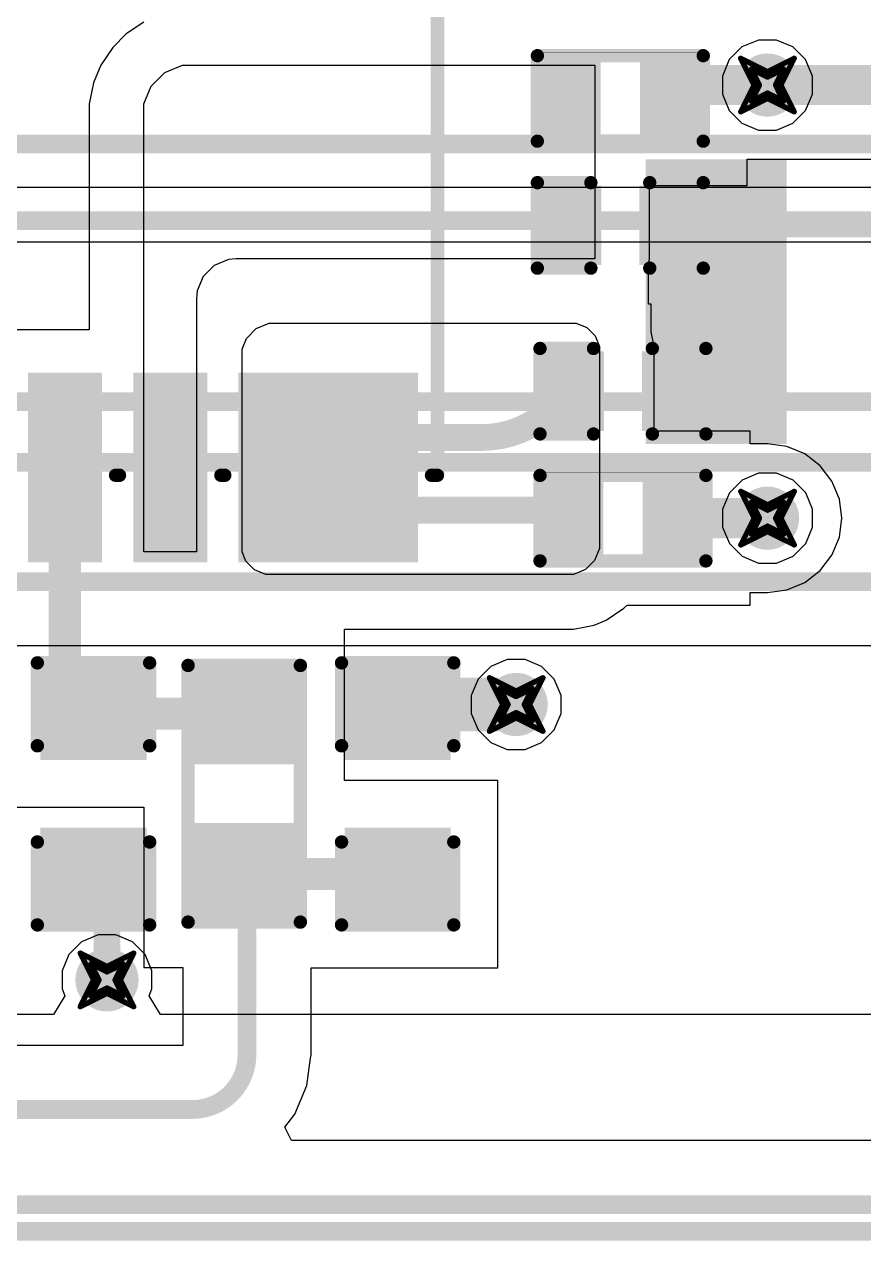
# Model space of a CAD drawing. Header units: inches. Extents: x -2 to 5376, y -4 to 5426.
# Drawn here: x 116.39 to 124.36, y 63.41 to 74.96 of the extents above; entities that cross this region are included whole.
import ezdxf

# ---------------------------------------------------------------- set-up
doc = ezdxf.new("R2010")
doc.units = ezdxf.units.IN
for name, color, linetype in [('Bottom Layer', 5, 'Continuous'), ('Drill Drawing', 1, 'Continuous'), ('Layer 1', 16, 'Continuous'), ('Layer 2', 76, 'Continuous'), ('Top Layer', 1, 'Continuous'), ('Top Overlay', 2, 'Continuous'), ('Top Paste', 8, 'Continuous'), ('Top Solder', 216, 'Continuous'), ('Via Holes', 16, 'Continuous')]:
    doc.layers.add(name, color=color, linetype=linetype)

# ---------------------------------------------------------------- blocks, each defined once
blk = doc.blocks.new('TISON_8_8X8__133')
at = {"layer": 'Top Layer'}
for points in [[(-4.164, -0.25), (-2.564, -0.25), (-2.564, -0.75), (-4.164, -0.75)], [(-4.164, -1.25), (-2.564, -1.25), (-2.564, -1.75), (-4.164, -1.75)], [(-4.164, -2.25), (-2.564, -2.25), (-2.564, -3.75), (-4.164, -3.75)]]:
    blk.add_hatch(color=1, dxfattribs=at).paths.add_polyline_path(points)
at = {"layer": 'Top Paste'}
for points in [[(-4.164, -0.25), (-2.564, -0.25), (-2.564, -0.75), (-4.164, -0.75)], [(-4.164, -1.25), (-2.564, -1.25), (-2.564, -1.75), (-4.164, -1.75)], [(-4.164, -2.25), (-2.564, -2.25), (-2.564, -3.75), (-4.164, -3.75)]]:
    blk.add_hatch(color=8, dxfattribs=at).paths.add_polyline_path(points)
at = {"layer": 'Top Solder'}
for points in [[(-4.266, -0.149), (-2.463, -0.149), (-2.463, -0.852), (-4.266, -0.852)], [(-4.266, -1.149), (-2.463, -1.149), (-2.463, -1.852), (-4.266, -1.852)], [(-4.266, -2.148), (-2.463, -2.148), (-2.463, -3.852), (-4.266, -3.852)]]:
    blk.add_hatch(color=216, dxfattribs=at).paths.add_polyline_path(points)
at = {"layer": 'Top Overlay', "const_width": 0.127}
for points in [[(-3.437, -0.981), (-3.437, -1.019)], [(-3.437, -1.981), (-3.437, -2.019)], [(-3.437, -3.981), (-3.437, -4.038)], [(-3.437, -4.038), (1.185, -4.038)]]:
    blk.add_lwpolyline(points, dxfattribs=at)
at = {"layer": 'Top Overlay', "const_width": 0.0635}
for points in [[(-3.469, -0.981, 1), (-3.406, -0.981, 1)], [(-3.469, -1.019, 1), (-3.406, -1.019, 1)], [(-3.469, -1.981, 1), (-3.406, -1.981, 1)], [(-3.469, -2.019, 1), (-3.406, -2.019, 1)], [(-3.469, -3.981, 1), (-3.406, -3.981, 1)], [(-3.469, -4.038, 1), (-3.406, -4.038, 1)], [(-3.469, -4.038, 1), (-3.406, -4.038, 1)]]:
    blk.add_lwpolyline(points, format="xyb", close=True, dxfattribs=at)
blk = doc.blocks.new('R___0402_151')
at = {"layer": 'Top Layer'}
for points in [[(-0.699, -0.318), (-0.699, 0.317), (-0.241, 0.317), (-0.241, -0.318)], [(0.241, -0.318), (0.241, 0.317), (0.699, 0.317), (0.699, -0.318)]]:
    blk.add_hatch(color=1, dxfattribs=at).paths.add_polyline_path(points)
at = {"layer": 'Top Paste'}
for points in [[(-0.699, -0.318), (-0.699, 0.317), (-0.241, 0.317), (-0.241, -0.318)], [(0.241, -0.318), (0.241, 0.317), (0.699, 0.317), (0.699, -0.318)]]:
    blk.add_hatch(color=8, dxfattribs=at).paths.add_polyline_path(points)
at = {"layer": 'Top Solder'}
for points in [[(-0.754, -0.373), (-0.754, 0.372), (-0.186, 0.372), (-0.186, -0.373)], [(0.186, -0.373), (0.186, 0.372), (0.754, 0.372), (0.754, -0.373)]]:
    blk.add_hatch(color=216, dxfattribs=at).paths.add_polyline_path(points)
at = {"layer": 'Top Overlay'}
for points, const_width in [([(0.787, 0.406), (-0.787, 0.406)], 0.127), ([(-0.787, 0.406), (-0.787, -0.406)], 0.127), ([(0.787, -0.406), (0.787, 0.406)], 0.127), ([(0.787, -0.406), (-0.787, -0.406)], 0.127), ([(0.813, -0.432), (-0.813, -0.432)], 0.00323)]:
    blk.add_lwpolyline(points, dxfattribs=dict(at, const_width=const_width))
for points, const_width in [([(-0.819, 0.406, 1), (-0.756, 0.406, 1)], 0.0635), ([(-0.819, 0.406, 1), (-0.756, 0.406, 1)], 0.0635), ([(0.756, 0.406, 1), (0.819, 0.406, 1)], 0.0635), ([(0.756, 0.406, 1), (0.819, 0.406, 1)], 0.0635), ([(-0.819, -0.406, 1), (-0.756, -0.406, 1)], 0.0635), ([(-0.819, -0.406, 1), (-0.756, -0.406, 1)], 0.0635), ([(0.756, -0.406, 1), (0.819, -0.406, 1)], 0.0635), ([(0.756, -0.406, 1), (0.819, -0.406, 1)], 0.0635), ([(-0.814, -0.432, 1), (-0.812, -0.432, 1)], 0.00161), ([(0.812, -0.432, 1), (0.814, -0.432, 1)], 0.00161)]:
    blk.add_lwpolyline(points, format="xyb", close=True, dxfattribs=dict(at, const_width=const_width))
blk = doc.blocks.new('R___0402_152')
at = {"layer": 'Top Layer'}
for points in [[(-0.699, -0.318), (-0.699, 0.318), (-0.241, 0.318), (-0.241, -0.318)], [(0.241, -0.318), (0.241, 0.318), (0.699, 0.318), (0.699, -0.318)]]:
    blk.add_hatch(color=1, dxfattribs=at).paths.add_polyline_path(points)
at = {"layer": 'Top Paste'}
for points in [[(-0.699, -0.318), (-0.699, 0.318), (-0.241, 0.318), (-0.241, -0.318)], [(0.241, -0.318), (0.241, 0.318), (0.699, 0.318), (0.699, -0.318)]]:
    blk.add_hatch(color=8, dxfattribs=at).paths.add_polyline_path(points)
at = {"layer": 'Top Solder'}
for points in [[(-0.754, -0.373), (-0.754, 0.373), (-0.186, 0.373), (-0.186, -0.373)], [(0.186, -0.373), (0.186, 0.373), (0.754, 0.373), (0.754, -0.373)]]:
    blk.add_hatch(color=216, dxfattribs=at).paths.add_polyline_path(points)
at = {"layer": 'Top Overlay'}
for points, const_width in [([(0.787, 0.406), (-0.787, 0.406)], 0.127), ([(-0.787, 0.406), (-0.787, -0.406)], 0.127), ([(0.787, 0.406), (0.787, -0.406)], 0.127), ([(0.787, -0.406), (-0.787, -0.406)], 0.127), ([(0.813, -0.432), (-0.813, -0.432)], 0.00323)]:
    blk.add_lwpolyline(points, dxfattribs=dict(at, const_width=const_width))
for points, const_width in [([(-0.819, 0.406, 1), (-0.756, 0.406, 1)], 0.0635), ([(-0.819, 0.406, 1), (-0.756, 0.406, 1)], 0.0635), ([(0.756, 0.406, 1), (0.819, 0.406, 1)], 0.0635), ([(0.756, 0.406, 1), (0.819, 0.406, 1)], 0.0635), ([(-0.819, -0.406, 1), (-0.756, -0.406, 1)], 0.0635), ([(-0.819, -0.406, 1), (-0.756, -0.406, 1)], 0.0635), ([(0.756, -0.406, 1), (0.819, -0.406, 1)], 0.0635), ([(0.756, -0.406, 1), (0.819, -0.406, 1)], 0.0635), ([(-0.814, -0.432, 1), (-0.812, -0.432, 1)], 0.00161), ([(0.812, -0.432, 1), (0.814, -0.432, 1)], 0.00161)]:
    blk.add_lwpolyline(points, format="xyb", close=True, dxfattribs=dict(at, const_width=const_width))
blk = doc.blocks.new('R___0603_153')
at = {"layer": 'Top Layer'}
for points in [[(-0.381, 0.445), (-0.381, -0.445), (-1.143, -0.445), (-1.143, 0.445)], [(1.143, 0.445), (1.143, -0.445), (0.381, -0.445), (0.381, 0.445)]]:
    blk.add_hatch(color=1, dxfattribs=at).paths.add_polyline_path(points)
at = {"layer": 'Top Paste'}
for points in [[(-0.381, 0.445), (-0.381, -0.445), (-1.143, -0.445), (-1.143, 0.445)], [(1.143, 0.445), (1.143, -0.445), (0.381, -0.445), (0.381, 0.445)]]:
    blk.add_hatch(color=8, dxfattribs=at).paths.add_polyline_path(points)
at = {"layer": 'Top Solder'}
for points in [[(-0.279, 0.546), (-0.279, -0.546), (-1.245, -0.546), (-1.245, 0.546)], [(1.245, 0.546), (1.245, -0.546), (0.279, -0.546), (0.279, 0.546)]]:
    blk.add_hatch(color=216, dxfattribs=at).paths.add_polyline_path(points)
at = {"layer": 'Top Overlay', "const_width": 0.127}
for points in [[(1.219, 0.533), (-1.219, 0.533)], [(-1.219, 0.533), (-1.219, -0.533)], [(1.219, 0.533), (1.219, -0.533)], [(1.219, -0.533), (-1.219, -0.533)]]:
    blk.add_lwpolyline(points, dxfattribs=at)
at = {"layer": 'Top Overlay', "const_width": 0.0635}
for points in [[(-1.251, 0.533, 1), (-1.187, 0.533, 1)], [(-1.251, 0.533, 1), (-1.187, 0.533, 1)], [(1.187, 0.533, 1), (1.251, 0.533, 1)], [(1.187, 0.533, 1), (1.251, 0.533, 1)], [(-1.251, -0.533, 1), (-1.187, -0.533, 1)], [(-1.251, -0.533, 1), (-1.187, -0.533, 1)], [(1.187, -0.533, 1), (1.251, -0.533, 1)], [(1.187, -0.533, 1), (1.251, -0.533, 1)]]:
    blk.add_lwpolyline(points, format="xyb", close=True, dxfattribs=at)
blk = doc.blocks.new('C___0402_270')
at = {"layer": 'Top Layer'}
for points in [[(-0.699, -0.318), (-0.699, 0.318), (-0.241, 0.318), (-0.241, -0.318)], [(0.241, -0.318), (0.241, 0.318), (0.699, 0.318), (0.699, -0.318)]]:
    blk.add_hatch(color=1, dxfattribs=at).paths.add_polyline_path(points)
at = {"layer": 'Top Paste'}
for points in [[(-0.699, -0.318), (-0.699, 0.318), (-0.241, 0.318), (-0.241, -0.318)], [(0.241, -0.318), (0.241, 0.318), (0.699, 0.318), (0.699, -0.318)]]:
    blk.add_hatch(color=8, dxfattribs=at).paths.add_polyline_path(points)
at = {"layer": 'Top Solder'}
for points in [[(-0.758, -0.377), (-0.758, 0.377), (-0.181, 0.377), (-0.181, -0.377)], [(0.181, -0.377), (0.181, 0.377), (0.758, 0.377), (0.758, -0.377)]]:
    blk.add_hatch(color=216, dxfattribs=at).paths.add_polyline_path(points)
at = {"layer": 'Top Overlay', "const_width": 0.127}
for points in [[(-0.279, 0.406), (-0.787, 0.406)], [(-0.787, 0.406), (-0.787, -0.406)], [(0.787, 0.406), (0.279, 0.406)], [(0.787, -0.406), (0.787, 0.406)], [(-0.279, -0.406), (-0.787, -0.406)], [(0.787, -0.406), (0.279, -0.406)]]:
    blk.add_lwpolyline(points, dxfattribs=at)
at = {"layer": 'Top Overlay', "const_width": 0.0635}
for points in [[(-0.819, 0.406, 1), (-0.756, 0.406, 1)], [(-0.819, 0.406, 1), (-0.756, 0.406, 1)], [(-0.311, 0.406, 1), (-0.248, 0.406, 1)], [(0.248, 0.406, 1), (0.311, 0.406, 1)], [(0.756, 0.406, 1), (0.819, 0.406, 1)], [(0.756, 0.406, 1), (0.819, 0.406, 1)], [(-0.819, -0.406, 1), (-0.756, -0.406, 1)], [(-0.819, -0.406, 1), (-0.756, -0.406, 1)], [(-0.311, -0.406, 1), (-0.248, -0.406, 1)], [(0.248, -0.406, 1), (0.311, -0.406, 1)], [(0.756, -0.406, 1), (0.819, -0.406, 1)], [(0.756, -0.406, 1), (0.819, -0.406, 1)]]:
    blk.add_lwpolyline(points, format="xyb", close=True, dxfattribs=at)
blk = doc.blocks.new('C___0402_271')
at = {"layer": 'Top Layer'}
for points in [[(-0.699, -0.318), (-0.699, 0.317), (-0.241, 0.317), (-0.241, -0.318)], [(0.241, -0.318), (0.241, 0.317), (0.698, 0.317), (0.698, -0.318)]]:
    blk.add_hatch(color=1, dxfattribs=at).paths.add_polyline_path(points)
at = {"layer": 'Top Paste'}
for points in [[(-0.699, -0.318), (-0.699, 0.317), (-0.241, 0.317), (-0.241, -0.318)], [(0.241, -0.318), (0.241, 0.317), (0.698, 0.317), (0.698, -0.318)]]:
    blk.add_hatch(color=8, dxfattribs=at).paths.add_polyline_path(points)
at = {"layer": 'Top Solder'}
for points in [[(-0.759, -0.378), (-0.759, 0.377), (-0.181, 0.377), (-0.181, -0.378)], [(0.181, -0.378), (0.181, 0.377), (0.758, 0.377), (0.758, -0.378)]]:
    blk.add_hatch(color=216, dxfattribs=at).paths.add_polyline_path(points)
at = {"layer": 'Top Overlay', "const_width": 0.127}
for points in [[(-0.279, 0.406), (-0.787, 0.406)], [(-0.787, 0.406), (-0.787, -0.406)], [(0.787, 0.406), (0.279, 0.406)], [(0.787, 0.406), (0.787, -0.406)], [(-0.279, -0.406), (-0.787, -0.406)], [(0.787, -0.406), (0.279, -0.406)]]:
    blk.add_lwpolyline(points, dxfattribs=at)
at = {"layer": 'Top Overlay', "const_width": 0.0635}
for points in [[(-0.819, 0.406, 1), (-0.756, 0.406, 1)], [(-0.819, 0.406, 1), (-0.756, 0.406, 1)], [(-0.311, 0.406, 1), (-0.248, 0.406, 1)], [(0.248, 0.406, 1), (0.311, 0.406, 1)], [(0.756, 0.406, 1), (0.819, 0.406, 1)], [(0.756, 0.406, 1), (0.819, 0.406, 1)], [(-0.819, -0.406, 1), (-0.756, -0.406, 1)], [(-0.819, -0.406, 1), (-0.756, -0.406, 1)], [(-0.311, -0.406, 1), (-0.248, -0.406, 1)], [(0.248, -0.406, 1), (0.311, -0.406, 1)], [(0.756, -0.406, 1), (0.819, -0.406, 1)], [(0.756, -0.406, 1), (0.819, -0.406, 1)]]:
    blk.add_lwpolyline(points, format="xyb", close=True, dxfattribs=at)
blk = doc.blocks.new('C___0603_272')
at = {"layer": 'Top Layer'}
for points in [[(-0.381, 0.444), (-0.381, -0.445), (-1.143, -0.445), (-1.143, 0.444)], [(1.143, 0.444), (1.143, -0.445), (0.381, -0.445), (0.381, 0.444)]]:
    blk.add_hatch(color=1, dxfattribs=at).paths.add_polyline_path(points)
at = {"layer": 'Top Paste'}
for points in [[(-0.381, 0.444), (-0.381, -0.445), (-1.143, -0.445), (-1.143, 0.444)], [(1.143, 0.444), (1.143, -0.445), (0.381, -0.445), (0.381, 0.444)]]:
    blk.add_hatch(color=8, dxfattribs=at).paths.add_polyline_path(points)
at = {"layer": 'Top Solder'}
for points in [[(-0.321, 0.504), (-0.321, -0.505), (-1.203, -0.505), (-1.203, 0.504)], [(1.203, 0.504), (1.203, -0.505), (0.321, -0.505), (0.321, 0.504)]]:
    blk.add_hatch(color=216, dxfattribs=at).paths.add_polyline_path(points)
at = {"layer": 'Top Overlay', "const_width": 0.127}
for points in [[(-1.245, 0.533), (-0.457, 0.533)], [(-1.245, 0.533), (-1.245, -0.533)], [(0.457, 0.533), (1.245, 0.533)], [(1.245, 0.533), (1.245, -0.533)], [(-1.245, -0.533), (-0.457, -0.533)], [(1.245, -0.533), (0.457, -0.533)]]:
    blk.add_lwpolyline(points, dxfattribs=at)
at = {"layer": 'Top Overlay', "const_width": 0.0635}
for points in [[(-1.276, 0.533, 1), (-1.213, 0.533, 1)], [(-1.276, 0.533, 1), (-1.213, 0.533, 1)], [(-0.489, 0.533, 1), (-0.425, 0.533, 1)], [(0.425, 0.533, 1), (0.489, 0.533, 1)], [(1.213, 0.533, 1), (1.276, 0.533, 1)], [(1.213, 0.533, 1), (1.276, 0.533, 1)], [(-1.276, -0.533, 1), (-1.213, -0.533, 1)], [(-1.276, -0.533, 1), (-1.213, -0.533, 1)], [(-0.489, -0.533, 1), (-0.425, -0.533, 1)], [(0.425, -0.533, 1), (0.489, -0.533, 1)], [(1.213, -0.533, 1), (1.276, -0.533, 1)], [(1.213, -0.533, 1), (1.276, -0.533, 1)]]:
    blk.add_lwpolyline(points, format="xyb", close=True, dxfattribs=at)
blk = doc.blocks.new('C___0603_273')
at = {"layer": 'Top Layer'}
for points in [[(-0.381, 0.445), (-0.381, -0.445), (-1.143, -0.445), (-1.143, 0.445)], [(1.143, 0.445), (1.143, -0.445), (0.381, -0.445), (0.381, 0.445)]]:
    blk.add_hatch(color=1, dxfattribs=at).paths.add_polyline_path(points)
at = {"layer": 'Top Paste'}
for points in [[(-0.381, 0.445), (-0.381, -0.445), (-1.143, -0.445), (-1.143, 0.445)], [(1.143, 0.445), (1.143, -0.445), (0.381, -0.445), (0.381, 0.445)]]:
    blk.add_hatch(color=8, dxfattribs=at).paths.add_polyline_path(points)
at = {"layer": 'Top Solder'}
for points in [[(-0.321, 0.504), (-0.321, -0.504), (-1.203, -0.504), (-1.203, 0.504)], [(1.203, 0.504), (1.203, -0.504), (0.321, -0.504), (0.321, 0.504)]]:
    blk.add_hatch(color=216, dxfattribs=at).paths.add_polyline_path(points)
at = {"layer": 'Top Overlay', "const_width": 0.127}
for points in [[(-0.457, 0.533), (-1.245, 0.533)], [(-1.245, -0.533), (-1.245, 0.533)], [(0.457, 0.533), (1.245, 0.533)], [(1.245, -0.533), (1.245, 0.533)], [(-1.245, -0.533), (-0.457, -0.533)], [(0.457, -0.533), (1.245, -0.533)]]:
    blk.add_lwpolyline(points, dxfattribs=at)
at = {"layer": 'Top Overlay', "const_width": 0.0635}
for points in [[(-1.276, 0.533, 1), (-1.213, 0.533, 1)], [(-1.276, 0.533, 1), (-1.213, 0.533, 1)], [(-0.489, 0.533, 1), (-0.425, 0.533, 1)], [(0.425, 0.533, 1), (0.489, 0.533, 1)], [(1.213, 0.533, 1), (1.276, 0.533, 1)], [(1.213, 0.533, 1), (1.276, 0.533, 1)], [(-1.276, -0.533, 1), (-1.213, -0.533, 1)], [(-1.276, -0.533, 1), (-1.213, -0.533, 1)], [(-0.489, -0.533, 1), (-0.425, -0.533, 1)], [(0.425, -0.533, 1), (0.489, -0.533, 1)], [(1.213, -0.533, 1), (1.276, -0.533, 1)], [(1.213, -0.533, 1), (1.276, -0.533, 1)]]:
    blk.add_lwpolyline(points, format="xyb", close=True, dxfattribs=at)

msp = doc.modelspace()

# ---------------------------------------------------------------- hatches: boundary and pattern name
at = {"layer": 'Bottom Layer'}
h = msp.add_hatch(color=5, dxfattribs=at)
edge = h.paths.add_edge_path()
edge.add_arc((123.442, 74.388), 0.3, 0, 360)
h = msp.add_hatch(color=5, dxfattribs=at)
edge = h.paths.add_edge_path()
edge.add_arc((123.443, 70.274), 0.3, 0, 360)
h = msp.add_hatch(color=5, dxfattribs=at)
edge = h.paths.add_edge_path()
edge.add_arc((121.056, 68.504), 0.3, 0, 360)
h = msp.add_hatch(color=5, dxfattribs=at)
edge = h.paths.add_edge_path()
edge.add_arc((117.171, 65.888), 0.3, 0, 360)
at = {"layer": 'Layer 1'}
h = msp.add_hatch(color=16, dxfattribs=at)
edge = h.paths.add_edge_path()
edge.add_arc((123.442, 74.388), 0.3, 0, 360)
h = msp.add_hatch(color=16, dxfattribs=at)
edge = h.paths.add_edge_path()
edge.add_arc((123.443, 70.274), 0.3, 0, 360)
h = msp.add_hatch(color=16, dxfattribs=at)
edge = h.paths.add_edge_path()
edge.add_arc((121.056, 68.504), 0.3, 0, 360)
h = msp.add_hatch(color=16, dxfattribs=at)
edge = h.paths.add_edge_path()
edge.add_arc((117.171, 65.888), 0.3, 0, 360)
at = {"layer": 'Layer 2'}
h = msp.add_hatch(color=76, dxfattribs=at)
edge = h.paths.add_edge_path()
edge.add_arc((123.442, 74.388), 0.3, 0, 360)
h = msp.add_hatch(color=76, dxfattribs=at)
edge = h.paths.add_edge_path()
edge.add_arc((123.443, 70.274), 0.3, 0, 360)
h = msp.add_hatch(color=76, dxfattribs=at)
edge = h.paths.add_edge_path()
edge.add_arc((121.056, 68.504), 0.3, 0, 360)
h = msp.add_hatch(color=76, dxfattribs=at)
edge = h.paths.add_edge_path()
edge.add_arc((117.171, 65.888), 0.3, 0, 360)
at = {"layer": 'Top Layer'}
h = msp.add_hatch(color=1, dxfattribs=at)
edge = h.paths.add_edge_path()
edge.add_arc((123.442, 74.388), 0.3, 0, 360)
msp.add_hatch(color=1, dxfattribs=at).paths.add_polyline_path([(122.286, 70.979), (123.626, 70.979), (123.626, 73.683), (122.286, 73.683)])
h = msp.add_hatch(color=1, dxfattribs=at)
edge = h.paths.add_edge_path()
edge.add_arc((123.443, 70.274), 0.3, 0, 360)
h = msp.add_hatch(color=1, dxfattribs=at)
edge = h.paths.add_edge_path()
edge.add_arc((121.056, 68.504), 0.3, 0, 360)
h = msp.add_hatch(color=1, dxfattribs=at)
edge = h.paths.add_edge_path()
edge.add_arc((117.171, 65.888), 0.3, 0, 360)
at = {"layer": 'Via Holes'}
h = msp.add_hatch(color=7, dxfattribs=at)
edge = h.paths.add_edge_path()
edge.add_arc((123.442, 74.388), 0.15, 0, 360)
h = msp.add_hatch(color=7, dxfattribs=at)
edge = h.paths.add_edge_path()
edge.add_arc((123.443, 70.274), 0.15, 0, 360)
h = msp.add_hatch(color=7, dxfattribs=at)
edge = h.paths.add_edge_path()
edge.add_arc((121.056, 68.504), 0.15, 0, 360)
h = msp.add_hatch(color=7, dxfattribs=at)
edge = h.paths.add_edge_path()
edge.add_arc((117.171, 65.888), 0.15, 0, 360)

# ---------------------------------------------------------------- linework, layer by layer
at = {"layer": 'Bottom Layer'}
for p, q in [((123.357, 74.815), (123.2, 74.75)), ((123.527, 74.815), (123.357, 74.815)), ((123.684, 74.75), (123.527, 74.815)), ((123.2, 74.75), (123.08, 74.63)), ((123.804, 74.63), (123.684, 74.75)), ((123.08, 74.63), (123.015, 74.473)), ((123.869, 74.473), (123.804, 74.63)), ((123.015, 74.473), (123.015, 74.303)), ((123.869, 74.303), (123.869, 74.473)), ((123.015, 74.303), (123.08, 74.146)), ((123.804, 74.146), (123.869, 74.303)), ((123.08, 74.146), (123.2, 74.026)), ((123.684, 74.026), (123.804, 74.146)), ((123.2, 74.026), (123.357, 73.961)), ((123.357, 73.961), (123.527, 73.961)), ((123.527, 73.961), (123.684, 74.026)), ((131.13, 73.416), (91.567, 73.416)), ((78.74, 72.898), (131.13, 72.898)), ((120.815, 68.866), (120.694, 68.746)), ((120.971, 68.931), (120.815, 68.866)), ((121.141, 68.931), (120.971, 68.931)), ((121.298, 68.866), (121.141, 68.931)), ((121.418, 68.746), (121.298, 68.866)), ((120.694, 68.746), (120.629, 68.589)), ((121.483, 68.589), (121.418, 68.746)), ((120.629, 68.589), (120.629, 68.419)), ((121.483, 68.419), (121.483, 68.589)), ((120.629, 68.419), (120.694, 68.262)), ((121.418, 68.262), (121.483, 68.419)), ((120.694, 68.262), (120.815, 68.142)), ((121.298, 68.142), (121.418, 68.262)), ((120.815, 68.142), (120.971, 68.077)), ((120.971, 68.077), (121.141, 68.077)), ((121.141, 68.077), (121.298, 68.142)), ((116.929, 66.25), (116.809, 66.129)), ((117.086, 66.315), (116.929, 66.25)), ((117.256, 66.315), (117.086, 66.315)), ((117.413, 66.25), (117.256, 66.315)), ((117.533, 66.129), (117.413, 66.25)), ((116.809, 66.129), (116.744, 65.973)), ((117.598, 65.973), (117.533, 66.129)), ((116.744, 65.973), (116.744, 65.803)), ((117.598, 65.803), (117.598, 65.973)), ((116.744, 65.803), (116.771, 65.737)), ((117.571, 65.737), (117.598, 65.803)), ((116.771, 65.737), (116.663, 65.559)), ((117.679, 65.559), (117.571, 65.737)), ((116.663, 65.559), (116.069, 65.559)), ((135.544, 65.559), (117.679, 65.559))]:
    msp.add_line(p, q, dxfattribs=at)
at = {"layer": 'Bottom Layer', "const_width": 0.178}
msp.add_lwpolyline([(115.824, 63.5), (135.995, 63.5)], dxfattribs=at)
at = {"layer": 'Drill Drawing', "const_width": 0.0508}
for points in [[(123.188, 74.642), (123.442, 74.515)], [(123.188, 74.642), (123.315, 74.388)], [(123.442, 74.515), (123.696, 74.642)], [(123.569, 74.388), (123.696, 74.642)], [(123.29, 74.54), (123.442, 74.464)], [(123.29, 74.54), (123.366, 74.388)], [(123.442, 74.464), (123.594, 74.54)], [(123.518, 74.388), (123.594, 74.54)], [(123.188, 74.134), (123.315, 74.388)], [(123.29, 74.235), (123.366, 74.388)], [(123.518, 74.388), (123.594, 74.235)], [(123.569, 74.388), (123.696, 74.134)], [(123.29, 74.235), (123.442, 74.312)], [(123.442, 74.312), (123.594, 74.235)], [(123.188, 74.134), (123.442, 74.261)], [(123.442, 74.261), (123.696, 74.134)], [(123.189, 70.528), (123.443, 70.401)], [(123.189, 70.528), (123.316, 70.274)], [(123.443, 70.401), (123.697, 70.528)], [(123.57, 70.274), (123.697, 70.528)], [(123.291, 70.426), (123.443, 70.35)], [(123.291, 70.426), (123.367, 70.274)], [(123.443, 70.35), (123.595, 70.426)], [(123.519, 70.274), (123.595, 70.426)], [(123.189, 70.02), (123.316, 70.274)], [(123.291, 70.122), (123.367, 70.274)], [(123.519, 70.274), (123.595, 70.122)], [(123.57, 70.274), (123.697, 70.02)], [(123.189, 70.02), (123.443, 70.147)], [(123.291, 70.122), (123.443, 70.198)], [(123.443, 70.198), (123.595, 70.122)], [(123.443, 70.147), (123.697, 70.02)], [(120.802, 68.758), (121.056, 68.631)], [(120.802, 68.758), (120.929, 68.504)], [(121.056, 68.631), (121.31, 68.758)], [(121.183, 68.504), (121.31, 68.758)], [(120.904, 68.656), (121.056, 68.58)], [(120.904, 68.656), (120.98, 68.504)], [(121.056, 68.58), (121.209, 68.656)], [(121.133, 68.504), (121.209, 68.656)], [(120.802, 68.25), (120.929, 68.504)], [(120.904, 68.351), (120.98, 68.504)], [(121.133, 68.504), (121.209, 68.351)], [(121.183, 68.504), (121.31, 68.25)], [(120.802, 68.25), (121.056, 68.377)], [(120.904, 68.351), (121.056, 68.428)], [(121.056, 68.428), (121.209, 68.351)], [(121.056, 68.377), (121.31, 68.25)], [(116.917, 66.142), (117.171, 66.015)], [(116.917, 66.142), (117.044, 65.888)], [(117.171, 66.015), (117.425, 66.142)], [(117.298, 65.888), (117.425, 66.142)], [(117.019, 66.04), (117.171, 65.964)], [(117.019, 66.04), (117.095, 65.888)], [(117.171, 65.964), (117.324, 66.04)], [(117.247, 65.888), (117.324, 66.04)], [(116.917, 65.634), (117.044, 65.888)], [(117.019, 65.735), (117.095, 65.888)], [(117.247, 65.888), (117.324, 65.735)], [(117.298, 65.888), (117.425, 65.634)], [(116.917, 65.634), (117.171, 65.761)], [(117.019, 65.735), (117.171, 65.811)], [(117.171, 65.811), (117.324, 65.735)], [(117.171, 65.761), (117.425, 65.634)]]:
    msp.add_lwpolyline(points, dxfattribs=at)
at = {"layer": 'Drill Drawing', "const_width": 0.0254}
for points in [[(123.175, 74.642, 1), (123.201, 74.642, 1)], [(123.175, 74.642, 1), (123.201, 74.642, 1)], [(123.683, 74.642, 1), (123.709, 74.642, 1)], [(123.683, 74.642, 1), (123.709, 74.642, 1)], [(123.277, 74.54, 1), (123.302, 74.54, 1)], [(123.277, 74.54, 1), (123.302, 74.54, 1)], [(123.429, 74.515, 1), (123.455, 74.515, 1)], [(123.429, 74.515, 1), (123.455, 74.515, 1)], [(123.582, 74.54, 1), (123.607, 74.54, 1)], [(123.582, 74.54, 1), (123.607, 74.54, 1)], [(123.302, 74.388, 1), (123.328, 74.388, 1)], [(123.302, 74.388, 1), (123.328, 74.388, 1)], [(123.353, 74.388, 1), (123.379, 74.388, 1)], [(123.353, 74.388, 1), (123.379, 74.388, 1)], [(123.429, 74.464, 1), (123.455, 74.464, 1)], [(123.429, 74.464, 1), (123.455, 74.464, 1)], [(123.506, 74.388, 1), (123.531, 74.388, 1)], [(123.506, 74.388, 1), (123.531, 74.388, 1)], [(123.556, 74.388, 1), (123.582, 74.388, 1)], [(123.556, 74.388, 1), (123.582, 74.388, 1)], [(123.429, 74.312, 1), (123.455, 74.312, 1)], [(123.429, 74.312, 1), (123.455, 74.312, 1)], [(123.277, 74.235, 1), (123.302, 74.235, 1)], [(123.277, 74.235, 1), (123.302, 74.235, 1)], [(123.429, 74.261, 1), (123.455, 74.261, 1)], [(123.429, 74.261, 1), (123.455, 74.261, 1)], [(123.582, 74.235, 1), (123.607, 74.235, 1)], [(123.582, 74.235, 1), (123.607, 74.235, 1)], [(123.175, 74.134, 1), (123.201, 74.134, 1)], [(123.175, 74.134, 1), (123.201, 74.134, 1)], [(123.683, 74.134, 1), (123.709, 74.134, 1)], [(123.683, 74.134, 1), (123.709, 74.134, 1)], [(123.176, 70.528, 1), (123.202, 70.528, 1)], [(123.176, 70.528, 1), (123.202, 70.528, 1)], [(123.684, 70.528, 1), (123.71, 70.528, 1)], [(123.684, 70.528, 1), (123.71, 70.528, 1)], [(123.278, 70.426, 1), (123.303, 70.426, 1)], [(123.278, 70.426, 1), (123.303, 70.426, 1)], [(123.43, 70.401, 1), (123.456, 70.401, 1)], [(123.43, 70.401, 1), (123.456, 70.401, 1)], [(123.43, 70.35, 1), (123.456, 70.35, 1)], [(123.43, 70.35, 1), (123.456, 70.35, 1)], [(123.583, 70.426, 1), (123.608, 70.426, 1)], [(123.583, 70.426, 1), (123.608, 70.426, 1)], [(123.303, 70.274, 1), (123.329, 70.274, 1)], [(123.303, 70.274, 1), (123.329, 70.274, 1)], [(123.354, 70.274, 1), (123.379, 70.274, 1)], [(123.354, 70.274, 1), (123.379, 70.274, 1)], [(123.506, 70.274, 1), (123.532, 70.274, 1)], [(123.506, 70.274, 1), (123.532, 70.274, 1)], [(123.557, 70.274, 1), (123.583, 70.274, 1)], [(123.557, 70.274, 1), (123.583, 70.274, 1)], [(123.278, 70.122, 1), (123.303, 70.122, 1)], [(123.278, 70.122, 1), (123.303, 70.122, 1)], [(123.43, 70.198, 1), (123.456, 70.198, 1)], [(123.43, 70.198, 1), (123.456, 70.198, 1)], [(123.43, 70.147, 1), (123.456, 70.147, 1)], [(123.43, 70.147, 1), (123.456, 70.147, 1)], [(123.583, 70.122, 1), (123.608, 70.122, 1)], [(123.583, 70.122, 1), (123.608, 70.122, 1)], [(123.176, 70.02, 1), (123.202, 70.02, 1)], [(123.176, 70.02, 1), (123.202, 70.02, 1)], [(123.684, 70.02, 1), (123.71, 70.02, 1)], [(123.684, 70.02, 1), (123.71, 70.02, 1)], [(120.79, 68.758, 1), (120.815, 68.758, 1)], [(120.79, 68.758, 1), (120.815, 68.758, 1)], [(121.298, 68.758, 1), (121.323, 68.758, 1)], [(121.298, 68.758, 1), (121.323, 68.758, 1)], [(120.891, 68.656, 1), (120.917, 68.656, 1)], [(120.891, 68.656, 1), (120.917, 68.656, 1)], [(121.044, 68.631, 1), (121.069, 68.631, 1)], [(121.044, 68.631, 1), (121.069, 68.631, 1)], [(121.196, 68.656, 1), (121.222, 68.656, 1)], [(121.196, 68.656, 1), (121.222, 68.656, 1)], [(120.917, 68.504, 1), (120.942, 68.504, 1)], [(120.917, 68.504, 1), (120.942, 68.504, 1)], [(120.968, 68.504, 1), (120.993, 68.504, 1)], [(120.968, 68.504, 1), (120.993, 68.504, 1)], [(121.044, 68.58, 1), (121.069, 68.58, 1)], [(121.044, 68.58, 1), (121.069, 68.58, 1)], [(121.12, 68.504, 1), (121.145, 68.504, 1)], [(121.12, 68.504, 1), (121.145, 68.504, 1)], [(121.171, 68.504, 1), (121.196, 68.504, 1)], [(121.171, 68.504, 1), (121.196, 68.504, 1)], [(121.044, 68.428, 1), (121.069, 68.428, 1)], [(121.044, 68.428, 1), (121.069, 68.428, 1)], [(121.044, 68.377, 1), (121.069, 68.377, 1)], [(121.044, 68.377, 1), (121.069, 68.377, 1)], [(120.891, 68.351, 1), (120.917, 68.351, 1)], [(120.891, 68.351, 1), (120.917, 68.351, 1)], [(121.196, 68.351, 1), (121.222, 68.351, 1)], [(121.196, 68.351, 1), (121.222, 68.351, 1)], [(120.79, 68.25, 1), (120.815, 68.25, 1)], [(120.79, 68.25, 1), (120.815, 68.25, 1)], [(121.298, 68.25, 1), (121.323, 68.25, 1)], [(121.298, 68.25, 1), (121.323, 68.25, 1)], [(116.904, 66.142, 1), (116.93, 66.142, 1)], [(116.904, 66.142, 1), (116.93, 66.142, 1)], [(117.412, 66.142, 1), (117.438, 66.142, 1)], [(117.412, 66.142, 1), (117.438, 66.142, 1)], [(117.006, 66.04, 1), (117.031, 66.04, 1)], [(117.006, 66.04, 1), (117.031, 66.04, 1)], [(117.158, 66.015, 1), (117.184, 66.015, 1)], [(117.158, 66.015, 1), (117.184, 66.015, 1)], [(117.158, 65.964, 1), (117.184, 65.964, 1)], [(117.158, 65.964, 1), (117.184, 65.964, 1)], [(117.311, 66.04, 1), (117.336, 66.04, 1)], [(117.311, 66.04, 1), (117.336, 66.04, 1)], [(117.031, 65.888, 1), (117.057, 65.888, 1)], [(117.031, 65.888, 1), (117.057, 65.888, 1)], [(117.082, 65.888, 1), (117.108, 65.888, 1)], [(117.082, 65.888, 1), (117.108, 65.888, 1)], [(117.235, 65.888, 1), (117.26, 65.888, 1)], [(117.235, 65.888, 1), (117.26, 65.888, 1)], [(117.285, 65.888, 1), (117.311, 65.888, 1)], [(117.285, 65.888, 1), (117.311, 65.888, 1)], [(117.006, 65.735, 1), (117.031, 65.735, 1)], [(117.006, 65.735, 1), (117.031, 65.735, 1)], [(117.158, 65.811, 1), (117.184, 65.811, 1)], [(117.158, 65.811, 1), (117.184, 65.811, 1)], [(117.158, 65.761, 1), (117.184, 65.761, 1)], [(117.158, 65.761, 1), (117.184, 65.761, 1)], [(117.311, 65.735, 1), (117.336, 65.735, 1)], [(117.311, 65.735, 1), (117.336, 65.735, 1)], [(116.904, 65.634, 1), (116.93, 65.634, 1)], [(116.904, 65.634, 1), (116.93, 65.634, 1)], [(117.412, 65.634, 1), (117.438, 65.634, 1)], [(117.412, 65.634, 1), (117.438, 65.634, 1)]]:
    msp.add_lwpolyline(points, format="xyb", close=True, dxfattribs=at)
at = {"layer": 'Layer 1'}
for p, q in [((123.357, 74.815), (123.2, 74.75)), ((123.527, 74.815), (123.357, 74.815)), ((123.684, 74.75), (123.527, 74.815)), ((123.2, 74.75), (123.08, 74.63)), ((123.804, 74.63), (123.684, 74.75)), ((123.08, 74.63), (123.015, 74.473)), ((123.869, 74.473), (123.804, 74.63)), ((123.015, 74.473), (123.015, 74.303)), ((123.869, 74.303), (123.869, 74.473)), ((123.015, 74.303), (123.08, 74.146)), ((123.804, 74.146), (123.869, 74.303)), ((123.08, 74.146), (123.2, 74.026)), ((123.684, 74.026), (123.804, 74.146)), ((123.2, 74.026), (123.357, 73.961)), ((123.357, 73.961), (123.527, 73.961)), ((123.527, 73.961), (123.684, 74.026)), ((123.201, 70.636), (123.081, 70.516)), ((123.358, 70.701), (123.201, 70.636)), ((123.528, 70.701), (123.358, 70.701)), ((123.685, 70.636), (123.528, 70.701)), ((123.805, 70.516), (123.685, 70.636)), ((123.081, 70.516), (123.016, 70.359)), ((123.87, 70.359), (123.805, 70.516)), ((123.016, 70.359), (123.016, 70.189)), ((123.87, 70.189), (123.87, 70.359)), ((123.016, 70.189), (123.081, 70.032)), ((123.805, 70.032), (123.87, 70.189)), ((123.081, 70.032), (123.201, 69.912)), ((123.685, 69.912), (123.805, 70.032)), ((123.201, 69.912), (123.358, 69.847)), ((123.528, 69.847), (123.685, 69.912)), ((123.358, 69.847), (123.528, 69.847))]:
    msp.add_line(p, q, dxfattribs=at)
at = {"layer": 'Layer 2'}
msp.add_line((109.576, 69.064), (129.641, 69.064), dxfattribs=at)
at = {"layer": 'Layer 2', "const_width": 0.178}
for points in [[(64.59, 73.829), (132.069, 73.829)], [(44.277, 73.099), (131.799, 73.099)], [(80.455, 71.381), (122.889, 71.381)], [(122.889, 71.381), (131.468, 71.381)], [(60.135, 70.805), (130.614, 70.805)], [(109.576, 69.672), (129.714, 69.672)]]:
    msp.add_lwpolyline(points, dxfattribs=at)
at = {"layer": 'Layer 2', "const_width": 0.0889}
msp.add_lwpolyline([(122.844, 71.381, 1), (122.933, 71.381, 1)], format="xyb", close=True, dxfattribs=at)
msp.add_lwpolyline([(122.844, 71.381, 1), (122.933, 71.381, 1)], format="xyb", close=True, dxfattribs=at)
at = {"layer": 'Top Layer'}
for p, q in [((117.522, 74.987), (117.354, 74.875)), ((117.354, 74.875), (117.225, 74.745)), ((117.225, 74.745), (117.112, 74.577)), ((117.112, 74.577), (117.042, 74.408)), ((117.72, 74.508), (117.889, 74.578)), ((117.889, 74.578), (121.804, 74.578)), ((121.804, 74.578), (121.804, 72.737)), ((117.042, 74.408), (117.003, 74.21)), ((117.591, 74.379), (117.72, 74.508)), ((117.521, 74.21), (117.591, 74.379)), ((117.003, 74.21), (117.003, 72.062)), ((117.521, 74.119), (117.521, 74.21)), ((117.521, 69.954), (117.521, 74.119)), ((123.251, 73.435), (123.251, 73.683)), ((123.251, 73.683), (123.443, 73.683)), ((123.443, 73.683), (123.451, 73.684)), ((123.451, 73.684), (123.459, 73.683)), ((123.459, 73.683), (132.53, 73.683)), ((122.322, 72.737), (122.322, 73.435)), ((122.322, 73.435), (123.251, 73.435)), ((118.325, 72.73), (118.189, 72.673)), ((118.399, 72.737), (118.325, 72.73)), ((121.804, 72.737), (118.399, 72.737)), ((122.312, 72.687), (122.322, 72.737)), ((122.312, 72.306), (122.312, 72.687)), ((118.085, 72.569), (118.028, 72.433)), ((118.189, 72.673), (118.085, 72.569)), ((118.028, 72.433), (118.021, 72.359)), ((118.021, 72.359), (118.021, 69.954)), ((122.337, 72.306), (122.312, 72.306)), ((122.337, 72.044), (122.337, 72.306)), ((118.588, 72.076), (118.71, 72.126)), ((118.71, 72.126), (121.625, 72.126)), ((121.625, 72.126), (121.727, 72.084)), ((117.003, 72.062), (115.013, 72.062)), ((118.453, 71.88), (118.495, 71.982)), ((118.495, 71.982), (118.588, 72.076)), ((121.727, 72.084), (121.805, 72.006)), ((121.805, 72.006), (121.847, 71.904)), ((122.365, 71.904), (122.337, 72.044)), ((118.453, 69.953), (118.453, 71.88)), ((121.847, 71.904), (121.847, 71.849)), ((122.365, 71.099), (122.365, 71.904)), ((121.847, 71.849), (121.847, 70.047)), ((123.277, 71.099), (122.365, 71.099)), ((123.277, 70.979), (123.277, 71.099)), ((123.444, 70.979), (123.277, 70.979)), ((123.626, 70.955), (123.444, 70.979)), ((123.444, 70.979), (123.444, 70.979)), ((123.796, 70.884), (123.626, 70.955)), ((123.942, 70.772), (123.796, 70.884)), ((124.054, 70.626), (123.942, 70.772)), ((124.125, 70.456), (124.054, 70.626)), ((124.149, 70.274), (124.125, 70.456)), ((124.125, 70.092), (124.149, 70.274)), ((121.847, 70.047), (121.847, 69.985)), ((124.054, 69.922), (124.125, 70.092)), ((118.021, 69.954), (117.521, 69.954)), ((118.489, 69.865), (118.453, 69.953)), ((121.847, 69.985), (121.8, 69.872)), ((123.942, 69.776), (124.054, 69.922)), ((118.571, 69.782), (118.489, 69.865)), ((121.8, 69.872), (121.713, 69.785)), ((118.679, 69.738), (118.571, 69.782)), ((121.599, 69.738), (118.679, 69.738)), ((121.713, 69.785), (121.599, 69.738)), ((123.796, 69.664), (123.942, 69.776)), ((123.277, 69.448), (123.277, 69.569)), ((123.277, 69.569), (123.444, 69.569)), ((123.444, 69.569), (123.626, 69.593)), ((123.626, 69.593), (123.796, 69.664)), ((122.079, 69.419), (122.109, 69.448)), ((122.109, 69.448), (123.277, 69.448)), ((121.911, 69.306), (122.079, 69.419)), ((119.427, 67.782), (119.427, 69.22)), ((119.427, 69.22), (121.599, 69.22)), ((121.599, 69.22), (121.797, 69.259)), ((121.797, 69.259), (121.911, 69.306)), ((120.883, 67.782), (119.427, 67.782)), ((120.883, 66.004), (120.883, 67.782)), ((116.09, 67.528), (117.522, 67.528)), ((117.522, 67.528), (117.522, 66.005)), ((117.522, 66.005), (117.891, 66.005)), ((117.891, 66.005), (117.891, 65.266)), ((119.109, 65.177), (119.109, 66.004)), ((119.109, 66.004), (120.883, 66.004)), ((117.891, 65.266), (110.103, 65.266)), ((119.103, 65.146), (119.109, 65.177)), ((119.068, 64.885), (119.103, 65.146)), ((118.956, 64.614), (119.068, 64.885)), ((118.86, 64.49), (118.956, 64.614)), ((118.923, 64.363), (118.86, 64.49)), ((124.563, 64.363), (118.923, 64.363))]:
    msp.add_line(p, q, dxfattribs=at)
for points, const_width in [([(122.515, 74.388), (123.442, 74.388)], 0.381), ([(123.442, 74.388), (123.443, 74.388)], 0.381), ([(123.459, 74.388), (135.834, 74.388)], 0.381), ([(122.515, 73.055), (130.981, 73.055)], 0.229), ([(122.54, 71.48), (122.54, 73.029)], 0.229), ([(121.473, 71.366), (121.566, 71.543)], 0.254), ([(121.312, 71.24), (121.473, 71.366)], 0.254), ([(119.271, 70.754), (119.894, 71.04)], 0.254), ([(119.894, 71.04), (120.728, 71.04)], 0.254), ([(120.728, 71.04), (120.73, 71.04)], 0.254), ([(116.771, 68.634), (116.771, 70.754)], 0.305), ([(119.675, 70.35), (121.575, 70.35)], 0.254), ([(122.54, 70.274), (123.444, 70.274)], 0.381), ([(123.444, 70.274), (123.444, 70.274)], 0.381), ([(120.018, 68.504), (121.056, 68.504)], 0.508), ([(117.044, 68.418), (118.474, 68.418)], 0.305), ([(117.043, 68.417), (117.044, 68.418)], 0.254), ([(118.5, 66.893), (118.571, 66.893)], 0.305), ([(118.571, 66.893), (119.931, 66.893)], 0.305), ([(118.5, 65.177), (118.5, 66.893)], 0.178), ([(117.171, 65.888), (117.171, 66.764)], 0.254), ([(110.103, 64.657), (117.981, 64.657)], 0.178), ([(112.179, 63.754), (124.79, 63.754)], 0.178)]:
    msp.add_lwpolyline(points, dxfattribs=dict(at, const_width=const_width))
for points, const_width in [([(122.42, 74.388, 1), (122.61, 74.388, 1)], 0.191), ([(123.347, 74.388, 1), (123.537, 74.388, 1)], 0.191), ([(123.347, 74.388, 1), (123.537, 74.388, 1)], 0.191), ([(123.348, 74.388, 1), (123.538, 74.388, 1)], 0.191), ([(123.364, 74.388, 1), (123.554, 74.388, 1)], 0.191), ([(122.458, 73.055, 1), (122.572, 73.055, 1)], 0.114), ([(122.458, 73.055, 1), (122.572, 73.055, 1)], 0.114), ([(122.483, 73.029, 1), (122.597, 73.029, 1)], 0.114), ([(122.483, 73.029, 1), (122.597, 73.029, 1)], 0.114), ([(121.503, 71.543, 1), (121.63, 71.543, 1)], 0.127), ([(122.483, 71.48, 1), (122.597, 71.48, 1)], 0.114), ([(121.41, 71.366, 1), (121.537, 71.366, 1)], 0.127), ([(121.41, 71.366, 1), (121.537, 71.366, 1)], 0.127), ([(121.248, 71.24, 1), (121.375, 71.24, 1)], 0.127), ([(121.248, 71.24, 1), (121.375, 71.24, 1)], 0.127), ([(119.83, 71.04, 1), (119.957, 71.04, 1)], 0.127), ([(119.83, 71.04, 1), (119.957, 71.04, 1)], 0.127), ([(120.665, 71.04, 1), (120.792, 71.04, 1)], 0.127), ([(120.665, 71.04, 1), (120.792, 71.04, 1)], 0.127), ([(120.666, 71.04, 1), (120.793, 71.04, 1)], 0.127), ([(120.666, 71.04, 1), (120.793, 71.04, 1)], 0.127), ([(116.695, 70.754, 1), (116.847, 70.754, 1)], 0.152), ([(119.207, 70.754, 1), (119.334, 70.754, 1)], 0.127), ([(119.207, 70.754, 1), (119.334, 70.754, 1)], 0.127), ([(119.611, 70.35, 1), (119.738, 70.35, 1)], 0.127), ([(119.611, 70.35, 1), (119.738, 70.35, 1)], 0.127), ([(121.512, 70.35, 1), (121.639, 70.35, 1)], 0.127), ([(122.445, 70.274, 1), (122.635, 70.274, 1)], 0.191), ([(123.349, 70.274, 1), (123.539, 70.274, 1)], 0.191), ([(123.349, 70.274, 1), (123.539, 70.274, 1)], 0.191), ([(123.349, 70.274, 1), (123.539, 70.274, 1)], 0.191), ([(116.695, 68.634, 1), (116.847, 68.634, 1)], 0.152), ([(116.707, 68.634, 1), (116.834, 68.634, 1)], 0.127), ([(119.891, 68.504, 1), (120.145, 68.504, 1)], 0.254), ([(120.929, 68.504, 1), (121.183, 68.504, 1)], 0.254), ([(119.954, 68.504, 1), (120.081, 68.504, 1)], 0.127), ([(116.968, 68.418, 1), (117.12, 68.418, 1)], 0.152), ([(116.979, 68.417, 1), (117.106, 68.417, 1)], 0.127), ([(116.98, 68.418, 1), (117.107, 68.418, 1)], 0.127), ([(118.398, 68.418, 1), (118.551, 68.418, 1)], 0.152), ([(119.867, 68.417, 1), (119.994, 68.417, 1)], 0.127), ([(116.825, 68.35, 1), (116.952, 68.35, 1)], 0.127), ([(116.979, 66.893, 1), (117.106, 66.893, 1)], 0.127), ([(118.424, 66.893, 1), (118.576, 66.893, 1)], 0.152), ([(118.495, 66.893, 1), (118.648, 66.893, 1)], 0.152), ([(118.495, 66.893, 1), (118.648, 66.893, 1)], 0.152), ([(119.854, 66.893, 1), (120.007, 66.893, 1)], 0.152), ([(118.456, 66.893, 1), (118.544, 66.893, 1)], 0.0889), ([(117.108, 66.764, 1), (117.235, 66.764, 1)], 0.127), ([(117.108, 66.764, 1), (117.235, 66.764, 1)], 0.127), ([(117.108, 65.888, 1), (117.235, 65.888, 1)], 0.127), ([(118.456, 65.177, 1), (118.544, 65.177, 1)], 0.0889), ([(118.456, 65.177, 1), (118.544, 65.177, 1)], 0.0889), ([(117.936, 64.657, 1), (118.025, 64.657, 1)], 0.0889), ([(117.936, 64.657, 1), (118.025, 64.657, 1)], 0.0889)]:
    msp.add_lwpolyline(points, format="xyb", close=True, dxfattribs=dict(at, const_width=const_width))
for points, const_width in [([(122.515, 73.055, -0.414214), (122.54, 73.029)], 0.229), ([(121.312, 71.24, -0.166942), (120.73, 71.04)], 0.254), ([(119.675, 70.35, -0.414214), (119.271, 70.754)], 0.254), ([(116.888, 68.35, -0.198912), (116.771, 68.634)], 0.254), ([(119.931, 68.417, -0.414214), (120.018, 68.504)], 0.254), ([(117.043, 66.893, -0.414214), (117.171, 66.764)], 0.254), ([(118.5, 65.177, -0.414214), (117.981, 64.657)], 0.178)]:
    msp.add_lwpolyline(points, format="xyb", dxfattribs=dict(at, const_width=const_width))

# ---------------------------------------------------------------- block references
for name, p, rotation in [('TISON_8_8X8__133', (116.271, 74.119), 90), ('R___0402_151', (122.045, 74.261), 180), ('C___0402_270', (122.045, 73.055), 180), ('C___0402_271', (122.07, 71.48), 180), ('R___0402_152', (122.07, 70.274), 180), ('C___0603_272', (117.043, 67.655), 90), ('R___0603_153', (118.474, 67.656), 90), ('C___0603_273', (119.931, 67.655), 270)]:
    msp.add_blockref(name, p, dxfattribs=dict(rotation=rotation))

doc.saveas('drawing.dxf')
